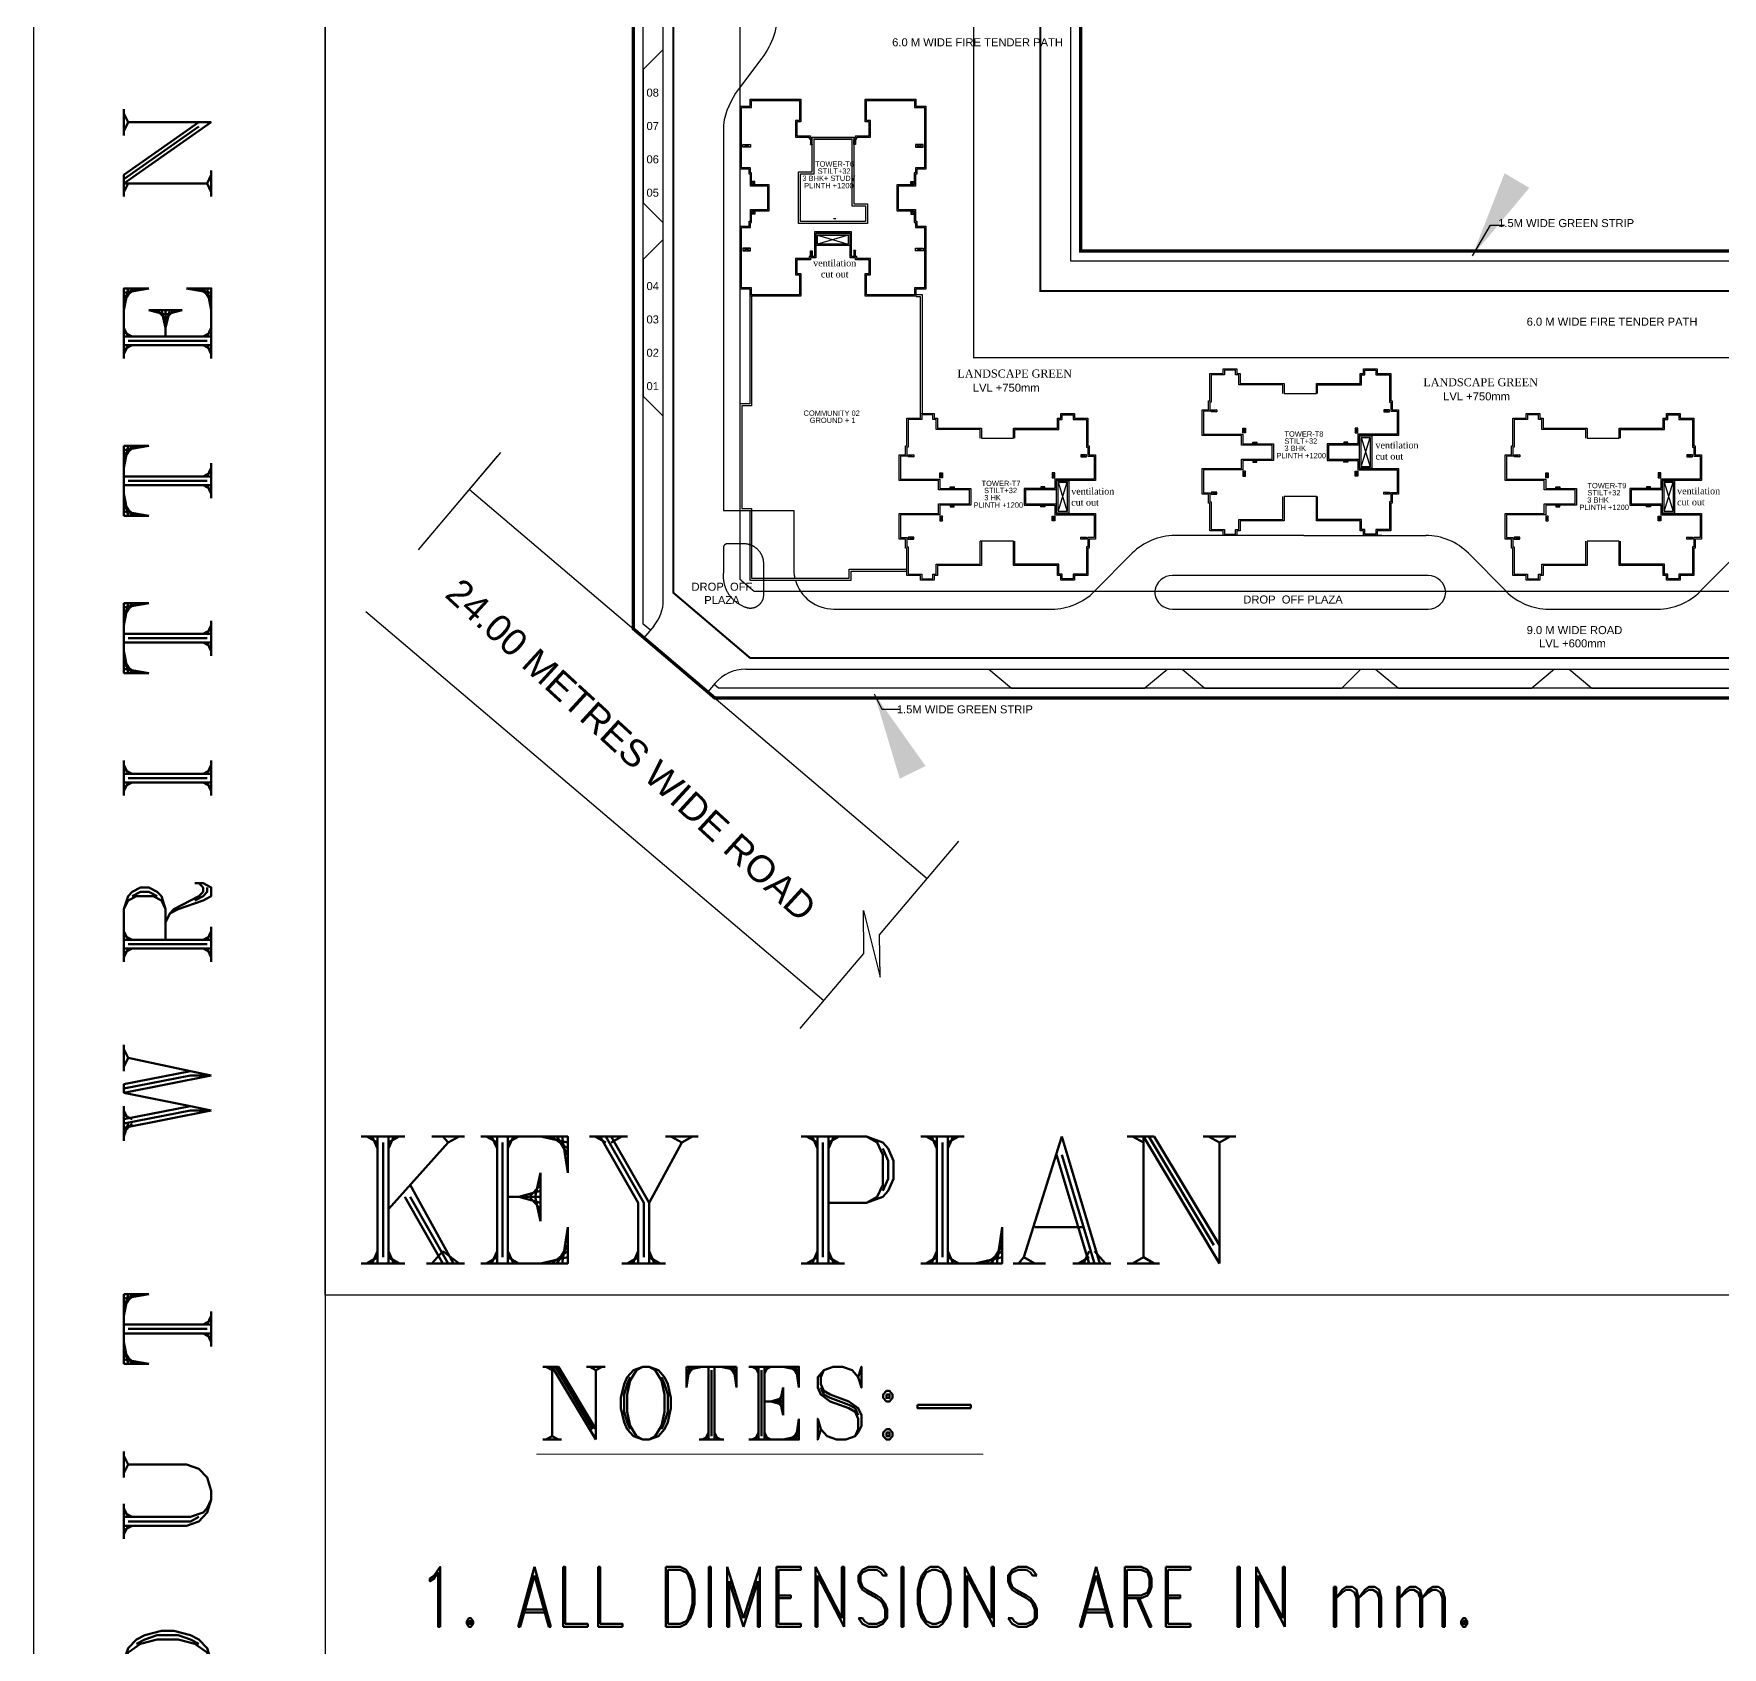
# Model space of a CAD drawing. Header units: millimetres. Extents: x 2061841 to 105821645, y -77612 to 48520811.
# Drawn here: x 105265749 to 105271542, y 48469016 to 48474551 of the extents above; entities that cross this region are included whole.
import ezdxf
from ezdxf.enums import TextEntityAlignment as Align

# ---------------------------------------------------------------- set-up
doc = ezdxf.new("R2010")
doc.units = ezdxf.units.MM
doc.header["$LTSCALE"] = 10
doc.header["$MEASUREMENT"] = 0
for name, pattern in [('CENTER', [2, 1.25, -0.25, 0.25, -0.25]), ('DASHDOT', [1, 0.5, -0.25, 0, -0.25]), ('DASHED', [0.75, 0.5, -0.25]), ('HIDDEN', [0.375, 0.25, -0.125])]:
    doc.linetypes.add(name, pattern=pattern)
for name, color, linetype in [('AC-GRND', 1, 'Continuous'), ('AC-ROAD', 4, 'Continuous'), ('BORDER', 5, 'Continuous'), ('S-OPENING', 6, 'Continuous'), ('SHEET-TEXT', 7, 'Continuous'), ('T', 2, 'Continuous')]:
    doc.layers.add(name, color=color, linetype=linetype)
doc.layers.add('TEXT', color=2, linetype='Continuous', lineweight=25)
doc.layers.add('TEXT 3', color=1, linetype='Continuous', lineweight=18)
doc.styles.add('ARIAL', font='arial.ttf')
doc.styles.add('Century', font='swiss.ttf')
doc.styles.add('DIM', font='arial.ttf')
doc.styles.add('RD', font='romand.shx', dxfattribs={"width": 0.9, "height": 225})
doc.styles.add('RT', font='romant.shx', dxfattribs={"height": 250})
doc.styles.add('Times', font='times.ttf')
doc.dimstyles.new('Dim-0300', dxfattribs={"dimscale": 300, "dimtxt": 1.5, "dimasz": 1, "dimexe": 0.75, "dimexo": 0.5, "dimgap": 0.75, "dimtad": 1, "dimdec": 0, "dimzin": 1, "dimdsep": 46, "dimtxsty": 'DIM', "dimblk": 'ARCHTICK', "dimcen": 2, "dimdle": 0.75, "dimclrd": 54, "dimclre": 54, "dimclrt": 256, "dimazin": 2, "dimtfac": 1, "dimtdec": 0, "dimtix": 1, "dimtmove": 0, "dimatfit": 3, "dimfxl": 1, "dimlwd": -1, "dimlwe": -1, "dimarcsym": 0})

# ---------------------------------------------------------------- blocks, each defined once
blk = doc.blocks.new('_ArchTick')
at = {"color": 0, "linetype": 'ByBlock', "const_width": 0.15}
blk.add_lwpolyline([(-0.5, -0.5), (0.5, 0.5)], dxfattribs=at)
blk = doc.blocks.new('A$C82ecaa04')
at = {"layer": 'AC-GRND', "color": 2, "linetype": 'HIDDEN', "ltscale": 5}
blk.add_lwpolyline([(52671, -27575), (52671, -54347), (52671, -66347), (96841, -66047), (146543, -109977), (146544, -130680), (142044, -130680), (142044, -170041), (125008, -170041), (125008, -175041), (91225, -175041), (91225, -240684), (225330, -240684), (225330, -242360), (292382, -242360), (292382, -247425), (299453, -247388), (299453, -294059), (225330, -294059), (225330, -295735), (47713, -295734), (36173, -285933), (36173, -51647), (12900, -51647, -0.4142136), (8700, -47447), (8700, -46249), (8700, -38373), (6000, -38373), (6000, -27750), (6000, -24542), (8700, -24542), (8700, -6000), (28097, -6000)], format="xyb", close=True, dxfattribs=at)
blk = doc.blocks.new('TOWER-A TYPICAL FLOOR FRAMING PLAN N')
at = {"layer": 'AC-ROAD'}
for p, q in [((102505205, 48571664.5), (102505205, 48571296.1)), ((102505211.8, 48571664.5), (102505211.8, 48571289.2)), ((102505171.4, 48571296.1), (102505171.4, 48570930.4)), ((102505205, 48571296.1), (102505171.4, 48571296.1)), ((102505211.8, 48571289.2), (102505178.3, 48571289.2)), ((102505178.3, 48571289.2), (102505178.3, 48570937.2)), ((102505171.4, 48570930.4), (102505205, 48570930.4)), ((102505178.3, 48570937.2), (102505211.8, 48570937.2)), ((102505205, 48570930.4), (102505205, 48570690.8)), ((102505211.8, 48570937.2), (102505211.8, 48570697.7)), ((102505205, 48570690.8), (102505553.2, 48570690.8)), ((102505211.8, 48570697.7), (102505546.3, 48570697.7)), ((102505546.3, 48570697.7), (102505546.3, 48570728.6)), ((102505546.3, 48570728.6), (102505743.4, 48570728.6)), ((102505553.2, 48570690.8), (102505553.2, 48570721.7)), ((102505553.2, 48570721.7), (102505743.4, 48570721.7))]:
    blk.add_line(p, q, dxfattribs=at)
for points in [[(102505776.4, 48571671.4), (102505796.4, 48571671.4), (102505796.4, 48571263.8)], [(102505776.4, 48571664.5), (102505789.5, 48571664.5), (102505789.5, 48571263.8)]]:
    blk.add_lwpolyline(points, dxfattribs=at)
at = {"layer": 'BORDER'}
blk.add_line((102502748.8, 48519203.5), (102502748.8, 48578603.5), dxfattribs=at)
at = {"layer": 'BORDER', "color": 5}
blk.add_line((102503748.8, 48578603.5), (102503748.8, 48519203.5), dxfattribs=at)
blk.add_lwpolyline([(102503748.3, 48577336.5), (102515248.3, 48577336.5), (102515248.3, 48568238), (102503748.3, 48568238)], close=True, dxfattribs=at)
at = {"layer": 'SHEET-TEXT', "color": 8}
for p, q in [((102504908.7, 48570622.6), (102504908.7, 48575741.4)), ((102504908.7, 48572511.9), (102504840, 48572443.2)), ((102504840, 48572443.2), (102504840, 48571985.6)), ((102504908.7, 48571916.9), (102504840, 48571985.6)), ((102504908.7, 48571859.7), (102504840, 48571791.1)), ((102504840, 48571791.1), (102504840, 48571322)), ((102505114.6, 48571786.9), (102505114.6, 48570930.4)), ((102504908.7, 48571253.3), (102504840, 48571322)), ((102505114.6, 48570930.4), (102505205, 48570930.4)), ((102507106.2, 48570844.5), (102506663.4, 48570844.3)), ((102507106.2, 48570844.5), (102507524.4, 48570844.5)), ((102506517.2, 48570783.4), (102506387.9, 48570653)), ((102507670.6, 48570783.6), (102507800.2, 48570652.9)), ((102508466.2, 48570652.9), (102508595.9, 48570783.6)), ((102505493.5, 48570592), (102506241.7, 48570592)), ((102507946.4, 48570592), (102508064.9, 48570592)), ((102508064.9, 48570592), (102508320, 48570592)), ((102504876, 48570533.7), (102504842, 48570493.7)), ((102504842, 48570493.7), (102505061.1, 48570307.6)), ((102505191.3, 48570386.1), (102506025.2, 48570386.1)), ((102506025.2, 48570386.1), (102506103.5, 48570320.8)), ((102506025.2, 48570386.1), (102509293.7, 48570386.1)), ((102506639.4, 48570386.1), (102506561.1, 48570320.8)), ((102506639.4, 48570386.1), (102506688.8, 48570386.1)), ((102506688.8, 48570386.1), (102506767.1, 48570320.8)), ((102507301.4, 48570386.1), (102507236.1, 48570320.8)), ((102507301.4, 48570386.1), (102507352.4, 48570386.1)), ((102507352.4, 48570386.1), (102507430.6, 48570320.8)), ((102507966.6, 48570386.1), (102507888.3, 48570320.8)), ((102507966.6, 48570386.1), (102508016, 48570386.1)), ((102508016, 48570386.1), (102508094.2, 48570320.8)), ((102505086.6, 48570337.6), (102505061.1, 48570307.6)), ((102506103.5, 48570320.8), (102506561.1, 48570320.8)), ((102506767.1, 48570320.8), (102507236.1, 48570320.8)), ((102507430.6, 48570320.8), (102507888.3, 48570320.8)), ((102508094.2, 48570320.8), (102508563.3, 48570320.8))]:
    blk.add_line(p, q, dxfattribs=at)
at = {"layer": 'SHEET-TEXT', "ltscale": 0.5}
for p, q in [((102505176.4, 48572105.5), (102505176.4, 48572312.7)), ((102505176.4, 48572312.7), (102505210.7, 48572312.7)), ((102505210.7, 48572312.7), (102505210.7, 48572336.1)), ((102505210.7, 48572336.1), (102505375.7, 48572336.1)), ((102505375.7, 48572336.1), (102505375.7, 48572268)), ((102505605.6, 48572268), (102505605.6, 48572336.1)), ((102505605.6, 48572336.1), (102505770.6, 48572336.1)), ((102505770.6, 48572336.1), (102505770.6, 48572312.7)), ((102505770.6, 48572312.7), (102505805, 48572312.7)), ((102505805, 48572312.7), (102505805, 48572105.5)), ((102505375.7, 48572268), (102505362, 48572268)), ((102505362, 48572268), (102505362, 48572211.3)), ((102505619.4, 48572268), (102505605.6, 48572268)), ((102505619.4, 48572211.3), (102505619.4, 48572268)), ((102505362, 48572211.3), (102505408.9, 48572211.3)), ((102505408.9, 48572211.3), (102505408.9, 48572205.5)), ((102505408.9, 48572205.5), (102505419.2, 48572205.5)), ((102505562.2, 48572205.5), (102505572.5, 48572205.5)), ((102505572.5, 48572205.5), (102505572.5, 48572211.3)), ((102505572.5, 48572211.3), (102505619.4, 48572211.3)), ((102505207.3, 48572105.5), (102505176.4, 48572105.5)), ((102505207.3, 48572088.3), (102505207.3, 48572105.5)), ((102505211.8, 48572088.3), (102505207.3, 48572088.3)), ((102505211.8, 48572047.7), (102505211.8, 48572088.3)), ((102505774.1, 48572088.3), (102505769.5, 48572088.3)), ((102505769.5, 48572088.3), (102505769.5, 48572047.7)), ((102505805, 48572105.5), (102505774.1, 48572105.5)), ((102505774.1, 48572105.5), (102505774.1, 48572088.3)), ((102505271.6, 48572047.7), (102505211.8, 48572047.7)), ((102505271.6, 48572003.2), (102505271.6, 48572047.7)), ((102505769.5, 48572047.7), (102505709.8, 48572047.7)), ((102505709.8, 48572047.7), (102505709.8, 48572003.2)), ((102505271.6, 48571958.7), (102505271.6, 48572003.2)), ((102505709.8, 48572003.2), (102505709.8, 48571958.7)), ((102505207.3, 48571900.9), (102505207.3, 48571918.1)), ((102505207.3, 48571918.1), (102505211.8, 48571918.1)), ((102505211.8, 48571918.1), (102505211.8, 48571958.7)), ((102505211.8, 48571958.7), (102505271.6, 48571958.7)), ((102505709.8, 48571958.7), (102505769.5, 48571958.7)), ((102505769.5, 48571958.7), (102505769.5, 48571918.1)), ((102505769.5, 48571918.1), (102505774.1, 48571918.1)), ((102505774.1, 48571918.1), (102505774.1, 48571900.9)), ((102505176.4, 48571693.7), (102505176.4, 48571900.9)), ((102505176.4, 48571900.9), (102505207.3, 48571900.9)), ((102505554.2, 48571886), (102505427.2, 48571886)), ((102505427.2, 48571886), (102505427.2, 48571801.5)), ((102505554.2, 48571801.5), (102505554.2, 48571886)), ((102505774.1, 48571900.9), (102505805, 48571900.9)), ((102505805, 48571900.9), (102505805, 48571693.7)), ((102505408.9, 48571795.1), (102505362, 48571795.1)), ((102505362, 48571795.1), (102505362, 48571738.3)), ((102505427.2, 48571801.5), (102505408.9, 48571801.5)), ((102505408.9, 48571801.5), (102505408.9, 48571795.1)), ((102505572.5, 48571801.5), (102505554.2, 48571801.5)), ((102505572.5, 48571795.1), (102505572.5, 48571801.5)), ((102505619.4, 48571795.1), (102505572.5, 48571795.1)), ((102505619.4, 48571738.3), (102505619.4, 48571795.1)), ((102505362, 48571738.3), (102505375.7, 48571738.3)), ((102505375.7, 48571738.3), (102505375.7, 48571670.2)), ((102505605.6, 48571670.2), (102505605.6, 48571738.3)), ((102505605.6, 48571738.3), (102505619.4, 48571738.3)), ((102505210.7, 48571693.7), (102505176.4, 48571693.7)), ((102505210.7, 48571670.2), (102505210.7, 48571693.7)), ((102505805, 48571693.7), (102505770.6, 48571693.7)), ((102505770.6, 48571693.7), (102505770.6, 48571670.2)), ((102505375.7, 48571670.2), (102505210.7, 48571670.2)), ((102505770.6, 48571670.2), (102505605.6, 48571670.2))]:
    blk.add_line(p, q, dxfattribs=at)
at = {"layer": 'SHEET-TEXT', "ltscale": 3500}
for p, q in [((102505413.4, 48572202), (102505419.2, 48572185.4)), ((102505413.4, 48572185.4), (102505419.2, 48572202)), ((102505567.9, 48572202), (102505562.2, 48572185.4)), ((102505567.9, 48572185.4), (102505562.2, 48572202)), ((102505207.3, 48572176.5), (102505181, 48572185.7)), ((102505207.3, 48572185.7), (102505181, 48572176.5)), ((102505774.1, 48572176.5), (102505800.4, 48572185.7)), ((102505774.1, 48572185.7), (102505800.4, 48572176.5)), ((102505211.8, 48572047.7), (102505222.9, 48572059.1)), ((102505211.8, 48572059.1), (102505222.9, 48572047.7)), ((102505768.3, 48572048.8), (102505758.4, 48572059.1)), ((102505768.3, 48572059.1), (102505758.4, 48572048.8)), ((102505211.8, 48571958.7), (102505222.9, 48571947.2)), ((102505211.8, 48571947.2), (102505222.9, 48571958.7)), ((102505769.5, 48571958.7), (102505758.4, 48571947.2)), ((102505769.5, 48571947.2), (102505758.4, 48571958.7)), ((102505207.3, 48571829.8), (102505181, 48571820.7)), ((102505207.3, 48571820.7), (102505181, 48571829.8)), ((102505413.4, 48571804.3), (102505419.2, 48571821.5)), ((102505413.4, 48571821.5), (102505419.2, 48571804.3)), ((102505567.9, 48571804.9), (102505562.2, 48571821.5)), ((102505567.9, 48571821.5), (102505562.2, 48571804.9)), ((102505774.1, 48571829.8), (102505800.4, 48571820.7)), ((102505774.1, 48571820.7), (102505800.4, 48571829.8))]:
    blk.add_line(p, q, dxfattribs=at)
at = {"layer": 'SHEET-TEXT'}
for p, q in [((102505500, 48571930.2), (102505492.7, 48571930.2)), ((102505438.2, 48571875), (102505543.2, 48571844)), ((102505543.2, 48571875), (102505438.2, 48571844)), ((102507302.7, 48571080.3), (102507333.7, 48571180.5)), ((102507302.7, 48571180.5), (102507333.7, 48571080.3)), ((102504068.3, 48570795.3), (102504340.1, 48571116.2)), ((102504079.4, 48570808.4), (102504351.3, 48571129.4)), ((102506263.4, 48570926.6), (102506294.4, 48571026.9)), ((102506263.4, 48571026.9), (102506294.4, 48570926.6)), ((102508342, 48570926.6), (102508373, 48571026.9)), ((102508342, 48571026.9), (102508373, 48570926.6)), ((102507373.3, 48570844.5), (102507358.4, 48570844.5)), ((102505650.4, 48569474.4), (102505922.2, 48569795.4)), ((102505378.6, 48569153.5), (102505596.2, 48569410.3))]:
    blk.add_line(p, q, dxfattribs=at)
at = {"layer": 'SHEET-TEXT', "ltscale": 50}
for p, q in [((102506788.4, 48571275.2), (102506807.5, 48571268.3)), ((102506807.5, 48571275.2), (102506788.4, 48571268.3)), ((102507399.9, 48571275.2), (102507380.7, 48571268.3)), ((102507380.7, 48571275.2), (102507399.9, 48571268.3)), ((102506905.7, 48571196.2), (102506896.6, 48571212.8)), ((102506896.6, 48571196.2), (102506905.7, 48571212.8)), ((102507282.6, 48571196.2), (102507291.7, 48571212.8)), ((102507291.7, 48571196.2), (102507282.6, 48571212.8)), ((102506931.7, 48571164.7), (102506945.4, 48571160.1)), ((102506945.4, 48571164.7), (102506931.7, 48571160.1)), ((102507256.6, 48571164.7), (102507242.9, 48571160.1)), ((102507242.9, 48571164.7), (102507256.6, 48571160.1)), ((102505749.1, 48571121.5), (102505768.2, 48571114.7)), ((102505768.2, 48571121.5), (102505749.1, 48571114.7)), ((102506360.5, 48571121.5), (102506341.4, 48571114.7)), ((102506341.4, 48571121.5), (102506360.5, 48571114.7)), ((102506931.7, 48571096.5), (102506945.4, 48571101.1)), ((102506945.4, 48571096.5), (102506931.7, 48571101.1)), ((102507256.6, 48571096.5), (102507242.9, 48571101.1)), ((102507242.9, 48571096.5), (102507256.6, 48571101.1)), ((102507827.8, 48571121.5), (102507846.9, 48571114.7)), ((102507846.9, 48571121.5), (102507827.8, 48571114.7)), ((102508439.2, 48571121.5), (102508420.1, 48571114.7)), ((102508420.1, 48571121.5), (102508439.2, 48571114.7)), ((102505866.4, 48571042.6), (102505857.2, 48571059.2)), ((102505857.2, 48571042.6), (102505866.4, 48571059.2)), ((102506243.3, 48571042.6), (102506252.4, 48571059.2)), ((102506252.4, 48571042.6), (102506243.3, 48571059.2)), ((102506905.7, 48571064.9), (102506896.6, 48571048.3)), ((102506896.6, 48571064.9), (102506905.7, 48571048.3)), ((102507282.6, 48571064.9), (102507291.7, 48571048.3)), ((102507291.7, 48571064.9), (102507282.6, 48571048.3)), ((102507945, 48571042.6), (102507935.9, 48571059.2)), ((102507935.9, 48571042.6), (102507945, 48571059.2)), ((102508321.9, 48571042.6), (102508331.1, 48571059.2)), ((102508331.1, 48571042.6), (102508321.9, 48571059.2)), ((102505892.4, 48571011), (102505906.1, 48571006.4)), ((102505906.1, 48571011), (102505892.4, 48571006.4)), ((102506217.3, 48571011), (102506203.6, 48571006.4)), ((102506203.6, 48571011), (102506217.3, 48571006.4)), ((102506788.4, 48570986), (102506807.5, 48570992.8)), ((102506807.5, 48570986), (102506788.4, 48570992.8)), ((102507399.9, 48570986), (102507380.7, 48570992.8)), ((102507380.7, 48570986), (102507399.9, 48570992.8)), ((102507971, 48571011), (102507984.7, 48571006.4)), ((102507984.7, 48571011), (102507971, 48571006.4)), ((102508295.9, 48571011), (102508282.2, 48571006.4)), ((102508282.2, 48571011), (102508295.9, 48571006.4)), ((102505892.4, 48570942.8), (102505906.1, 48570947.4)), ((102505906.1, 48570942.8), (102505892.4, 48570947.4)), ((102506217.3, 48570942.8), (102506203.6, 48570947.4)), ((102506203.6, 48570942.8), (102506217.3, 48570947.4)), ((102507971, 48570942.8), (102507984.7, 48570947.4)), ((102507984.7, 48570942.8), (102507971, 48570947.4)), ((102508295.9, 48570942.8), (102508282.2, 48570947.4)), ((102508282.2, 48570942.8), (102508295.9, 48570947.4)), ((102505866.4, 48570911.2), (102505857.2, 48570894.7)), ((102505857.2, 48570911.2), (102505866.4, 48570894.7)), ((102506243.3, 48570911.2), (102506252.4, 48570894.7)), ((102506252.4, 48570911.2), (102506243.3, 48570894.7)), ((102507945, 48570911.2), (102507935.9, 48570894.7)), ((102507935.9, 48570911.2), (102507945, 48570894.7)), ((102508321.9, 48570911.2), (102508331.1, 48570894.7)), ((102508331.1, 48570911.2), (102508321.9, 48570894.7)), ((102505749.1, 48570832.3), (102505768.2, 48570839.2)), ((102505768.2, 48570832.3), (102505749.1, 48570839.2)), ((102506360.5, 48570832.3), (102506341.4, 48570839.2)), ((102506341.4, 48570832.3), (102506360.5, 48570839.2)), ((102507827.8, 48570832.3), (102507846.9, 48570839.2)), ((102507846.9, 48570832.3), (102507827.8, 48570839.2)), ((102508439.2, 48570832.3), (102508420.1, 48570839.2)), ((102508420.1, 48570832.3), (102508439.2, 48570839.2))]:
    blk.add_line(p, q, dxfattribs=at)
at = {"layer": 'SHEET-TEXT', "ltscale": 51}
blk.add_line((102504243.4, 48571002.1), (102505814.3, 48569667.9), dxfattribs=at)
at = {"layer": 'SHEET-TEXT', "color": 8, "linetype": 'DASHED', "ltscale": 50}
for p, q in [((102505205, 48570930.4), (102505356.2, 48570930.4)), ((102505356.2, 48570930.4), (102505356.2, 48570729.3))]:
    blk.add_line(p, q, dxfattribs=at)
at = {"layer": 'SHEET-TEXT', "linetype": 'CENTER', "ltscale": 3, "const_width": 11.4}
for points in [[(102507608.1, 48575142.6), (102507605.8, 48573048.3), (102506340, 48573048.3), (102506340, 48571820.8), (102509408.6, 48571820.8)], [(102509408.6, 48570286.5), (102505085.9, 48570286.5), (102504805.7, 48570524.5), (102504805.7, 48575810.1), (102504115.2, 48575810.1), (102504115.2, 48577190.9), (102505457.8, 48577190.9), (102505457.8, 48575810.1), (102506452.3, 48575810.1), (102507284.7, 48575810.1), (102507874.3, 48575292.5), (102507874.3, 48575158.6), (102507608.1, 48575158.5)]]:
    blk.add_lwpolyline(points, dxfattribs=at)
at = {"layer": 'SHEET-TEXT', "color": 8}
blk.add_lwpolyline([(102504864.2, 48570519.8), (102504840, 48570540.4), (102504840, 48575844.4), (102504149.6, 48575844.4), (102504149.6, 48577156.6), (102504866.3, 48577156.6), (102505423.4, 48576667.5), (102505423.4, 48575775.7), (102506439.4, 48575775.7), (102507571.5, 48574781.9), (102507571.5, 48573082.6), (102506305.7, 48573082.6), (102506305.7, 48571786.5), (102509374.3, 48571786.5), (102509374.3, 48571748.1), (102510908.6, 48571748.1), (102510908.6, 48571633.1), (102511404.4, 48571633.1), (102511584, 48571474.2), (102511074.2, 48570359.2), (102509374.3, 48570359.2), (102509374.3, 48570320.8), (102505098.5, 48570320.8), (102505083.3, 48570333.7)], dxfattribs=at)
at = {"layer": 'SHEET-TEXT', "color": 8, "linetype": 'DASHDOT', "ltscale": 5, "const_width": 6.86}
blk.add_lwpolyline([(102510805.6, 48571645.2), (102509271.3, 48571645.2), (102509271.3, 48571683.5), (102506202.7, 48571683.5), (102506202.7, 48573185.6), (102507468.5, 48573185.6), (102507468.5, 48574674.4), (102506331.2, 48575672.8), (102505320.5, 48575672.8), (102505320.5, 48576560), (102504758.2, 48577053.6), (102504252.5, 48577053.6), (102504252.5, 48575947.4), (102504943, 48575947.4), (102504943, 48570648.1), (102505207, 48570423.8), (102509271.3, 48570423.8), (102509271.3, 48570462.2), (102511007.8, 48570462.2), (102511458.6, 48571447.6), (102511365.4, 48571530.1), (102510805.6, 48571530.1)], close=True, dxfattribs=at)
at = {"layer": 'SHEET-TEXT', "color": 8, "linetype": 'HIDDEN', "ltscale": 10, "const_width": 4.58}
blk.add_lwpolyline([(102507239.7, 48574631.6), (102507239.7, 48573414.4), (102505973.9, 48573414.4), (102505973.9, 48571454.7), (102509042.5, 48571454.7), (102509042.5, 48571416.3), (102510576.8, 48571416.3), (102510576.8, 48571301.3), (102511140.1, 48571301.3), (102510861, 48570691), (102509042.5, 48570691), (102509042.5, 48570652.6), (102505220.4, 48570652.6), (102505171.8, 48570693.9), (102505171.8, 48575443.9), (102506314.4, 48575443.9)], close=True, dxfattribs=at)
at = {"layer": 'SHEET-TEXT', "color": 8}
blk.add_lwpolyline([(102505301.8, 48573472.9), (102505301.8, 48572646.8, -0.162801), (102505246.6, 48572481.6), (102505166.4, 48572375.2, 0.122418), (102505114.6, 48572253.3), (102505114.6, 48571786.9)], format="xyb", dxfattribs=at)
at = {"layer": 'SHEET-TEXT', "ltscale": 0.5}
for points in [[(102505549.6, 48571796.9), (102505549.6, 48571881.4), (102505431.7, 48571881.4), (102505431.7, 48571796.9), (102505413.4, 48571796.9), (102505413.4, 48571790.5), (102505366.5, 48571790.5), (102505366.5, 48571742.9), (102505380.3, 48571742.9), (102505380.3, 48571665.7), (102505206.1, 48571665.7), (102505206.1, 48571689.1), (102505171.8, 48571689.1), (102505171.8, 48571905.5), (102505202.7, 48571905.5), (102505202.7, 48571922.6), (102505207.3, 48571922.6), (102505207.3, 48571963.2), (102505267, 48571963.2), (102505267, 48572003.2), (102505267, 48572043.1), (102505207.3, 48572043.1), (102505207.3, 48572083.7), (102505202.7, 48572083.7), (102505202.7, 48572100.9), (102505171.8, 48572100.9), (102505171.8, 48572317.2), (102505206.1, 48572317.2), (102505206.1, 48572340.7), (102505380.3, 48572340.7), (102505380.3, 48572263.5), (102505366.5, 48572263.5), (102505366.5, 48572215.9), (102505413.4, 48572215.9), (102505413.4, 48572210), (102505419.2, 48572210)], [(102505562.2, 48572210), (102505567.9, 48572210), (102505567.9, 48572215.9), (102505614.8, 48572215.9), (102505614.8, 48572263.5), (102505601.1, 48572263.5), (102505601.1, 48572340.7), (102505775.2, 48572340.7), (102505775.2, 48572317.2), (102505809.5, 48572317.2), (102505809.5, 48572100.9), (102505778.6, 48572100.9), (102505778.6, 48572083.7), (102505774.1, 48572083.7), (102505774.1, 48572043.1), (102505714.3, 48572043.1), (102505714.3, 48572003.2), (102505714.3, 48571963.2), (102505774.1, 48571963.2), (102505774.1, 48571922.6), (102505778.6, 48571922.6), (102505778.6, 48571905.5), (102505809.5, 48571905.5), (102505809.5, 48571689.1), (102505775.2, 48571689.1), (102505775.2, 48571665.7), (102505601.1, 48571665.7), (102505601.1, 48571742.9), (102505614.8, 48571742.9), (102505614.8, 48571790.5), (102505567.9, 48571790.5), (102505567.9, 48571796.9), (102505549.6, 48571796.9)], [(102507034.7, 48571331.9), (102507034.7, 48571361.6), (102506883.7, 48571361.6), (102506883.7, 48571395.9), (102506872.3, 48571395.9), (102506872.3, 48571411.9), (102506834.5, 48571411.9), (102506834.5, 48571395.9), (102506788.4, 48571395.9), (102506788.4, 48571301.5), (102506783.9, 48571301.5), (102506783.9, 48571270.5), (102506762.1, 48571270.5), (102506762.1, 48571191.7), (102506896.6, 48571191.7), (102506896.6, 48571158.9), (102507002.6, 48571158.9), (102507002.6, 48571130.6), (102507002.6, 48571102.2), (102506896.6, 48571102.2), (102506896.6, 48571069.5), (102506762.1, 48571069.5), (102506762.1, 48570990.6), (102506783.9, 48570990.6), (102506783.9, 48570959.6), (102506788.4, 48570959.6), (102506788.4, 48570865.3), (102506834.5, 48570865.3), (102506834.5, 48570849.2), (102506872.3, 48570849.2), (102506872.3, 48570865.3), (102506883.7, 48570865.3), (102506883.7, 48570899.6), (102507034.7, 48570899.6), (102507034.7, 48570978.4)], [(102507153.6, 48571331.9), (102507153.6, 48571361.6), (102507304.6, 48571361.6), (102507304.6, 48571395.9), (102507316, 48571395.9), (102507316, 48571411.9), (102507353.7, 48571411.9), (102507353.7, 48571395.9), (102507399.9, 48571395.9), (102507399.9, 48571301.5), (102507404.4, 48571301.5), (102507404.4, 48571270.5), (102507426.2, 48571270.5), (102507426.2, 48571191.7), (102507291.7, 48571191.7), (102507291.7, 48571158.9), (102507185.7, 48571158.9), (102507185.7, 48571130.6), (102507185.7, 48571102.2), (102507291.7, 48571102.2), (102507291.7, 48571069.5), (102507426.2, 48571069.5), (102507426.2, 48570990.6), (102507404.4, 48570990.6), (102507404.4, 48570959.6), (102507399.9, 48570959.6), (102507399.9, 48570865.3), (102507353.7, 48570865.3), (102507353.7, 48570849.2), (102507316, 48570849.2), (102507316, 48570865.3), (102507304.6, 48570865.3), (102507304.6, 48570899.6), (102507153.6, 48570899.6), (102507153.6, 48570978.4)], [(102505999.9, 48570824.7), (102505999.9, 48570741.3), (102505849, 48570741.3), (102505849, 48570707), (102505837.6, 48570707), (102505837.6, 48570691), (102505790.7, 48570691), (102505790.7, 48570707), (102505744.5, 48570707), (102505744.5, 48570801.4), (102505740, 48570801.4), (102505740, 48570832.4), (102505718.2, 48570832.4), (102505718.2, 48570920.4), (102505852.7, 48570920.4), (102505852.7, 48570953.1), (102505958.7, 48570953.1), (102505958.7, 48570976.9), (102505958.7, 48571000.7), (102505852.7, 48571000.7), (102505852.7, 48571033.4), (102505718.2, 48571033.4), (102505718.2, 48571121.4), (102505740, 48571121.4), (102505740, 48571152.4), (102505744.5, 48571152.4), (102505744.5, 48571246.8), (102505790.7, 48571246.8), (102505790.7, 48571262.8), (102505837.6, 48571262.8), (102505837.6, 48571246.8), (102505849, 48571246.8), (102505849, 48571212.5), (102505999.9, 48571212.5), (102505999.9, 48571178.3), (102506109.7, 48571178.3), (102506109.7, 48571212.5), (102506260.7, 48571212.5), (102506260.7, 48571246.8), (102506272.1, 48571246.8), (102506272.1, 48571262.8), (102506319, 48571262.8), (102506319, 48571246.8), (102506365.1, 48571246.8), (102506365.1, 48571152.4), (102506369.7, 48571152.4), (102506369.7, 48571121.4), (102506391.4, 48571121.4), (102506391.4, 48571033.4), (102506257, 48571033.4), (102506257, 48571000.7), (102506150.9, 48571000.7), (102506150.9, 48570976.9), (102506150.9, 48570953.1), (102506257, 48570953.1), (102506257, 48570920.4), (102506391.4, 48570920.4), (102506391.4, 48570832.4), (102506369.7, 48570832.4), (102506369.7, 48570801.4), (102506365.1, 48570801.4), (102506365.1, 48570707), (102506319, 48570707), (102506319, 48570691), (102506272.1, 48570691), (102506272.1, 48570707), (102506260.7, 48570707), (102506260.7, 48570741.3), (102506109.7, 48570741.3), (102506109.7, 48570824.7), (102505995.3, 48570824.7)], [(102505995.3, 48571178.3), (102505995.3, 48571207.9), (102505844.4, 48571207.9), (102505844.4, 48571242.2), (102505833, 48571242.2), (102505833, 48571258.3), (102505795.2, 48571258.3), (102505795.2, 48571242.2), (102505749.1, 48571242.2), (102505749.1, 48571147.8), (102505744.5, 48571147.8), (102505744.5, 48571116.8), (102505722.8, 48571116.8), (102505722.8, 48571038), (102505857.2, 48571038), (102505857.2, 48571005.3), (102505963.3, 48571005.3), (102505963.3, 48570976.9), (102505963.3, 48570948.5), (102505857.2, 48570948.5), (102505857.2, 48570915.8), (102505722.8, 48570915.8), (102505722.8, 48570837), (102505744.5, 48570837), (102505744.5, 48570806), (102505749.1, 48570806), (102505749.1, 48570711.6), (102505795.2, 48570711.6), (102505795.2, 48570695.6), (102505833, 48570695.6), (102505833, 48570711.6), (102505844.4, 48570711.6), (102505844.4, 48570745.9), (102505995.3, 48570745.9), (102505995.3, 48570824.7)], [(102506114.3, 48571178.3), (102506114.3, 48571207.9), (102506265.2, 48571207.9), (102506265.2, 48571242.2), (102506276.7, 48571242.2), (102506276.7, 48571258.3), (102506314.4, 48571258.3), (102506314.4, 48571242.2), (102506360.5, 48571242.2), (102506360.5, 48571147.8), (102506365.1, 48571147.8), (102506365.1, 48571116.8), (102506386.9, 48571116.8), (102506386.9, 48571038), (102506252.4, 48571038), (102506252.4, 48571005.3), (102506146.4, 48571005.3), (102506146.4, 48570976.9), (102506146.4, 48570948.5), (102506252.4, 48570948.5), (102506252.4, 48570915.8), (102506386.9, 48570915.8), (102506386.9, 48570837), (102506365.1, 48570837), (102506365.1, 48570806), (102506360.5, 48570806), (102506360.5, 48570711.6), (102506314.4, 48570711.6), (102506314.4, 48570695.6), (102506276.7, 48570695.6), (102506276.7, 48570711.6), (102506265.2, 48570711.6), (102506265.2, 48570745.9), (102506114.3, 48570745.9), (102506114.3, 48570824.7)], [(102508074, 48571178.3), (102508074, 48571207.9), (102507923.1, 48571207.9), (102507923.1, 48571242.2), (102507911.6, 48571242.2), (102507911.6, 48571258.3), (102507873.9, 48571258.3), (102507873.9, 48571242.2), (102507827.8, 48571242.2), (102507827.8, 48571147.8), (102507823.2, 48571147.8), (102507823.2, 48571116.8), (102507801.4, 48571116.8), (102507801.4, 48571038), (102507935.9, 48571038), (102507935.9, 48571005.3), (102508041.9, 48571005.3), (102508041.9, 48570976.9), (102508041.9, 48570948.5), (102507935.9, 48570948.5), (102507935.9, 48570915.8), (102507801.4, 48570915.8), (102507801.4, 48570837), (102507823.2, 48570837), (102507823.2, 48570806), (102507827.8, 48570806), (102507827.8, 48570711.6), (102507873.9, 48570711.6), (102507873.9, 48570695.6), (102507911.6, 48570695.6), (102507911.6, 48570711.6), (102507923.1, 48570711.6), (102507923.1, 48570745.9), (102508074, 48570745.9), (102508074, 48570824.7)], [(102508193, 48571178.3), (102508193, 48571207.9), (102508343.9, 48571207.9), (102508343.9, 48571242.2), (102508355.3, 48571242.2), (102508355.3, 48571258.3), (102508393.1, 48571258.3), (102508393.1, 48571242.2), (102508439.2, 48571242.2), (102508439.2, 48571147.8), (102508443.7, 48571147.8), (102508443.7, 48571116.8), (102508465.5, 48571116.8), (102508465.5, 48571038), (102508331.1, 48571038), (102508331.1, 48571005.3), (102508225, 48571005.3), (102508225, 48570976.9), (102508225, 48570948.5), (102508331.1, 48570948.5), (102508331.1, 48570915.8), (102508465.5, 48570915.8), (102508465.5, 48570837), (102508443.7, 48570837), (102508443.7, 48570806), (102508439.2, 48570806), (102508439.2, 48570711.6), (102508393.1, 48570711.6), (102508393.1, 48570695.6), (102508355.3, 48570695.6), (102508355.3, 48570711.6), (102508343.9, 48570711.6), (102508343.9, 48570745.9), (102508193, 48570745.9), (102508193, 48570824.7)]]:
    blk.add_lwpolyline(points, dxfattribs=at)
at = {"layer": 'SHEET-TEXT', "color": 1, "ltscale": 0.5}
blk.add_lwpolyline([(102505413.4, 48572210), (102505567.9, 48572210), (102505567.9, 48572215.9), (102505614.8, 48572215.9), (102505614.8, 48572263.5), (102505601.1, 48572263.5), (102505601.1, 48572340.7), (102505775.2, 48572340.7), (102505775.2, 48572317.2), (102505809.5, 48572317.2), (102505809.5, 48572100.9), (102505778.6, 48572100.9), (102505778.6, 48572083.7), (102505774.1, 48572083.7), (102505774.1, 48572043.1), (102505714.3, 48572043.1), (102505714.3, 48572003.2), (102505714.3, 48571963.2), (102505774.1, 48571963.2), (102505774.1, 48571922.6), (102505778.6, 48571922.6), (102505778.6, 48571905.5), (102505809.5, 48571905.5), (102505809.5, 48571689.1), (102505775.2, 48571689.1), (102505775.2, 48571665.7), (102505601.1, 48571665.7), (102505601.1, 48571742.9), (102505614.8, 48571742.9), (102505614.8, 48571790.5), (102505567.9, 48571790.5), (102505567.9, 48571796.9), (102505549.6, 48571796.9), (102505549.6, 48571881.4), (102505431.7, 48571881.4), (102505431.7, 48571796.9), (102505413.4, 48571796.9), (102505413.4, 48571790.5), (102505366.5, 48571790.5), (102505366.5, 48571742.9), (102505380.3, 48571742.9), (102505380.3, 48571665.7), (102505206.1, 48571665.7), (102505206.1, 48571689.1), (102505171.8, 48571689.1), (102505171.8, 48571905.5), (102505202.7, 48571905.5), (102505202.7, 48571922.6), (102505207.3, 48571922.6), (102505207.3, 48571963.2), (102505267, 48571963.2), (102505267, 48572003.2), (102505267, 48572043.1), (102505207.3, 48572043.1), (102505207.3, 48572083.7), (102505202.7, 48572083.7), (102505202.7, 48572100.9), (102505171.8, 48572100.9), (102505171.8, 48572317.2), (102505206.1, 48572317.2), (102505206.1, 48572340.7), (102505380.3, 48572340.7), (102505380.3, 48572263.5), (102505366.5, 48572263.5), (102505366.5, 48572215.9), (102505413.4, 48572215.9), (102505413.4, 48572210), (102505419.2, 48572210)], dxfattribs=at)
at = {"layer": 'SHEET-TEXT'}
for points in [[(102505372.6, 48571915.1), (102505372.6, 48572092.2), (102505419.2, 48572092.2), (102505419.2, 48572211.2), (102505562.2, 48572211.2), (102505562.2, 48571982.4), (102505608.7, 48571982.4), (102505608.7, 48571915.1)], [(102505379.5, 48571921.9), (102505379.5, 48572085.3), (102505426, 48572085.3), (102505426, 48572204.3), (102505555.3, 48572204.3), (102505555.3, 48571975.5), (102505601.9, 48571975.5), (102505601.9, 48571921.9)], [(102505432.9, 48571880.3), (102505548.4, 48571880.3), (102505548.4, 48571838.8), (102505432.9, 48571838.8)], [(102505438.2, 48571875), (102505543.2, 48571875), (102505543.2, 48571844), (102505438.2, 48571844)], [(102507297.5, 48571075), (102507297.5, 48571185.8), (102507339, 48571185.8), (102507339, 48571075)], [(102507302.7, 48571080.3), (102507302.7, 48571180.5), (102507333.7, 48571180.5), (102507333.7, 48571080.3)], [(102506258.1, 48570921.4), (102506258.1, 48571032.1), (102506299.6, 48571032.1), (102506299.6, 48570921.4)], [(102506263.4, 48570926.6), (102506263.4, 48571026.9), (102506294.4, 48571026.9), (102506294.4, 48570926.6)], [(102508336.8, 48570921.4), (102508336.8, 48571032.1), (102508378.3, 48571032.1), (102508378.3, 48570921.4)], [(102508342, 48570926.6), (102508342, 48571026.9), (102508373, 48571026.9), (102508373, 48570926.6)]]:
    blk.add_lwpolyline(points, close=True, dxfattribs=at)
at = {"layer": 'SHEET-TEXT', "ltscale": 3500}
for points in [[(102505413.4, 48572202), (102505413.4, 48572185.4), (102505419.2, 48572185.4), (102505419.2, 48572202)], [(102505567.9, 48572202), (102505567.9, 48572185.4), (102505562.2, 48572185.4), (102505562.2, 48572202)], [(102505207.3, 48572185.7), (102505207.3, 48572176.5), (102505181, 48572176.5), (102505181, 48572185.7)], [(102505774.1, 48572185.7), (102505774.1, 48572176.5), (102505800.4, 48572176.5), (102505800.4, 48572185.7)], [(102505207.3, 48571820.7), (102505207.3, 48571829.8), (102505181, 48571829.8), (102505181, 48571820.7)], [(102505413.4, 48571804.3), (102505413.4, 48571820.9), (102505419.2, 48571820.9), (102505419.2, 48571804.3)], [(102505567.9, 48571804.9), (102505567.9, 48571821.5), (102505562.2, 48571821.5), (102505562.2, 48571804.9)], [(102505774.1, 48571820.7), (102505774.1, 48571829.8), (102505800.4, 48571829.8), (102505800.4, 48571820.7)]]:
    blk.add_lwpolyline(points, close=True, dxfattribs=at)
for points in [[(102505222.9, 48572047.7), (102505222.9, 48572059.1), (102505211.8, 48572059.1)], [(102505758.4, 48572048.8), (102505758.4, 48572059.1), (102505768.3, 48572059.1)], [(102505222.9, 48571958.7), (102505222.9, 48571947.2), (102505211.8, 48571947.2)], [(102505758.4, 48571958.7), (102505758.4, 48571947.2), (102505769.5, 48571947.2)]]:
    blk.add_lwpolyline(points, dxfattribs=at)
at = {"layer": 'SHEET-TEXT', "ltscale": 0.5}
for points in [[(102507039.2, 48571331.9), (102507149.1, 48571331.9), (102507149.1, 48571366.1), (102507300, 48571366.1), (102507300, 48571400.5), (102507311.4, 48571400.5), (102507311.4, 48571416.5), (102507358.3, 48571416.5), (102507358.3, 48571400.5), (102507404.4, 48571400.5), (102507404.4, 48571306.1), (102507409, 48571306.1), (102507409, 48571275.1), (102507430.7, 48571275.1), (102507430.7, 48571187.1), (102507296.3, 48571187.1), (102507296.3, 48571154.4), (102507190.3, 48571154.4), (102507190.3, 48571130.6), (102507190.3, 48571106.8), (102507296.3, 48571106.8), (102507296.3, 48571074.1), (102507430.7, 48571074.1), (102507430.7, 48570986.1), (102507409, 48570986.1), (102507409, 48570955.1), (102507404.4, 48570955.1), (102507404.4, 48570860.7), (102507358.3, 48570860.7), (102507358.3, 48570844.7), (102507311.4, 48570844.7), (102507311.4, 48570860.7), (102507300, 48570860.7), (102507300, 48570895), (102507149.1, 48570895), (102507149.1, 48570978.4), (102507039.2, 48570978.4), (102507039.2, 48570895), (102506888.3, 48570895), (102506888.3, 48570860.7), (102506876.9, 48570860.7), (102506876.9, 48570844.7), (102506830, 48570844.7), (102506830, 48570860.7), (102506783.9, 48570860.7), (102506783.9, 48570955.1), (102506779.3, 48570955.1), (102506779.3, 48570986.1), (102506757.5, 48570986.1), (102506757.5, 48571074.1), (102506892, 48571074.1), (102506892, 48571106.8), (102506998, 48571106.8), (102506998, 48571130.6), (102506998, 48571154.4), (102506892, 48571154.4), (102506892, 48571187.1), (102506757.5, 48571187.1), (102506757.5, 48571275.1), (102506779.3, 48571275.1), (102506779.3, 48571306.1), (102506783.9, 48571306.1), (102506783.9, 48571400.5), (102506830, 48571400.5), (102506830, 48571416.5), (102506876.9, 48571416.5), (102506876.9, 48571400.5), (102506888.3, 48571400.5), (102506888.3, 48571366.1), (102507039.2, 48571366.1)], [(102508078.5, 48570824.7), (102508078.5, 48570741.3), (102507927.6, 48570741.3), (102507927.6, 48570707), (102507916.2, 48570707), (102507916.2, 48570691), (102507869.3, 48570691), (102507869.3, 48570707), (102507823.2, 48570707), (102507823.2, 48570801.4), (102507818.6, 48570801.4), (102507818.6, 48570832.4), (102507796.9, 48570832.4), (102507796.9, 48570920.4), (102507931.3, 48570920.4), (102507931.3, 48570953.1), (102508037.4, 48570953.1), (102508037.4, 48570976.9), (102508037.4, 48571000.7), (102507931.3, 48571000.7), (102507931.3, 48571033.4), (102507796.9, 48571033.4), (102507796.9, 48571121.4), (102507818.6, 48571121.4), (102507818.6, 48571152.4), (102507823.2, 48571152.4), (102507823.2, 48571246.8), (102507869.3, 48571246.8), (102507869.3, 48571262.8), (102507916.2, 48571262.8), (102507916.2, 48571246.8), (102507927.6, 48571246.8), (102507927.6, 48571212.5), (102508078.5, 48571212.5), (102508078.5, 48571178.3), (102508188.4, 48571178.3), (102508188.4, 48571212.5), (102508339.3, 48571212.5), (102508339.3, 48571246.8), (102508350.7, 48571246.8), (102508350.7, 48571262.8), (102508397.6, 48571262.8), (102508397.6, 48571246.8), (102508443.7, 48571246.8), (102508443.7, 48571152.4), (102508448.3, 48571152.4), (102508448.3, 48571121.4), (102508470.1, 48571121.4), (102508470.1, 48571033.4), (102508335.6, 48571033.4), (102508335.6, 48571000.7), (102508229.6, 48571000.7), (102508229.6, 48570976.9), (102508229.6, 48570953.1), (102508335.6, 48570953.1), (102508335.6, 48570920.4), (102508470.1, 48570920.4), (102508470.1, 48570832.4), (102508448.3, 48570832.4), (102508448.3, 48570801.4), (102508443.7, 48570801.4), (102508443.7, 48570707), (102508397.6, 48570707), (102508397.6, 48570691), (102508350.7, 48570691), (102508350.7, 48570707), (102508339.3, 48570707), (102508339.3, 48570741.3), (102508188.4, 48570741.3), (102508188.4, 48570824.7)]]:
    blk.add_lwpolyline(points, close=True, dxfattribs=at)
at = {"layer": 'SHEET-TEXT', "ltscale": 50}
for points in [[(102506788.4, 48571275.2), (102506807.5, 48571275.2), (102506807.5, 48571268.3), (102506788.4, 48571268.3)], [(102507399.9, 48571275.2), (102507380.7, 48571275.2), (102507380.7, 48571268.3), (102507399.9, 48571268.3)], [(102506896.6, 48571212.8), (102506905.7, 48571212.8), (102506905.7, 48571196.2), (102506896.6, 48571196.2)], [(102507291.7, 48571212.8), (102507282.6, 48571212.8), (102507282.6, 48571196.2), (102507291.7, 48571196.2)], [(102506931.7, 48571164.7), (102506945.4, 48571164.7), (102506945.4, 48571160.1), (102506931.7, 48571160.1)], [(102507256.6, 48571164.7), (102507242.9, 48571164.7), (102507242.9, 48571160.1), (102507256.6, 48571160.1)], [(102505749.1, 48571121.5), (102505768.2, 48571121.5), (102505768.2, 48571114.7), (102505749.1, 48571114.7)], [(102506360.5, 48571121.5), (102506341.4, 48571121.5), (102506341.4, 48571114.7), (102506360.5, 48571114.7)], [(102506931.7, 48571096.5), (102506945.4, 48571096.5), (102506945.4, 48571101.1), (102506931.7, 48571101.1)], [(102507256.6, 48571096.5), (102507242.9, 48571096.5), (102507242.9, 48571101.1), (102507256.6, 48571101.1)], [(102507827.8, 48571121.5), (102507846.9, 48571121.5), (102507846.9, 48571114.7), (102507827.8, 48571114.7)], [(102508439.2, 48571121.5), (102508420.1, 48571121.5), (102508420.1, 48571114.7), (102508439.2, 48571114.7)], [(102505857.2, 48571059.2), (102505866.4, 48571059.2), (102505866.4, 48571042.6), (102505857.2, 48571042.6)], [(102506252.4, 48571059.2), (102506243.3, 48571059.2), (102506243.3, 48571042.6), (102506252.4, 48571042.6)], [(102506896.6, 48571048.3), (102506905.7, 48571048.3), (102506905.7, 48571064.9), (102506896.6, 48571064.9)], [(102507291.7, 48571048.3), (102507282.6, 48571048.3), (102507282.6, 48571064.9), (102507291.7, 48571064.9)], [(102507935.9, 48571059.2), (102507945, 48571059.2), (102507945, 48571042.6), (102507935.9, 48571042.6)], [(102508331.1, 48571059.2), (102508321.9, 48571059.2), (102508321.9, 48571042.6), (102508331.1, 48571042.6)], [(102505892.4, 48571011), (102505906.1, 48571011), (102505906.1, 48571006.4), (102505892.4, 48571006.4)], [(102506217.3, 48571011), (102506203.6, 48571011), (102506203.6, 48571006.4), (102506217.3, 48571006.4)], [(102506788.4, 48570986), (102506807.5, 48570986), (102506807.5, 48570992.8), (102506788.4, 48570992.8)], [(102507399.9, 48570986), (102507380.7, 48570986), (102507380.7, 48570992.8), (102507399.9, 48570992.8)], [(102507971, 48571011), (102507984.7, 48571011), (102507984.7, 48571006.4), (102507971, 48571006.4)], [(102508295.9, 48571011), (102508282.2, 48571011), (102508282.2, 48571006.4), (102508295.9, 48571006.4)], [(102505892.4, 48570942.8), (102505906.1, 48570942.8), (102505906.1, 48570947.4), (102505892.4, 48570947.4)], [(102506217.3, 48570942.8), (102506203.6, 48570942.8), (102506203.6, 48570947.4), (102506217.3, 48570947.4)], [(102507971, 48570942.8), (102507984.7, 48570942.8), (102507984.7, 48570947.4), (102507971, 48570947.4)], [(102508295.9, 48570942.8), (102508282.2, 48570942.8), (102508282.2, 48570947.4), (102508295.9, 48570947.4)], [(102505857.2, 48570894.7), (102505866.4, 48570894.7), (102505866.4, 48570911.2), (102505857.2, 48570911.2)], [(102506252.4, 48570894.7), (102506243.3, 48570894.7), (102506243.3, 48570911.2), (102506252.4, 48570911.2)], [(102507935.9, 48570894.7), (102507945, 48570894.7), (102507945, 48570911.2), (102507935.9, 48570911.2)], [(102508331.1, 48570894.7), (102508321.9, 48570894.7), (102508321.9, 48570911.2), (102508331.1, 48570911.2)], [(102505749.1, 48570832.3), (102505768.2, 48570832.3), (102505768.2, 48570839.2), (102505749.1, 48570839.2)], [(102506360.5, 48570832.3), (102506341.4, 48570832.3), (102506341.4, 48570839.2), (102506360.5, 48570839.2)], [(102507827.8, 48570832.3), (102507846.9, 48570832.3), (102507846.9, 48570839.2), (102507827.8, 48570839.2)], [(102508439.2, 48570832.3), (102508420.1, 48570832.3), (102508420.1, 48570839.2), (102508439.2, 48570839.2)]]:
    blk.add_lwpolyline(points, close=True, dxfattribs=at)
at = {"layer": 'SHEET-TEXT', "color": 8, "linetype": 'DASHED', "ltscale": 50}
blk.add_lwpolyline([(102505253.3, 48570747.3, 0.414214), (102505184.6, 48570815.9), (102505128.3, 48570815.9, 0.414214), (102505114.6, 48570802.2), (102505114.6, 48570715.1, 0.345322), (102505191, 48570598.5, 0.526684), (102505253.3, 48570641.2)], format="xyb", close=True, dxfattribs=at)
at = {"layer": 'SHEET-TEXT', "color": 8}
blk.add_lwpolyline([(102506595.2, 48570654.5), (102506595.2, 48570644.7, 0.376388), (102506655.3, 48570592), (102507532.6, 48570592, 0.399646), (102507593.1, 48570649.6, 0.399646), (102507532.6, 48570707.2), (102506655.3, 48570707.2, 0.376388)], format="xyb", close=True, dxfattribs=at)
at = {"layer": 'SHEET-TEXT', "ltscale": 51}
blk.add_lwpolyline([(102505459, 48569248.3), (102503888, 48570582.4)], dxfattribs=at)
at = {"layer": 'SHEET-TEXT'}
blk.add_lwpolyline([(102505596.2, 48569410.3), (102505595, 48569558.4), (102505653.1, 48569329.5), (102505650.4, 48569474.4)], dxfattribs=at)
at = {"layer": 'SHEET-TEXT', "color": 8}
for centre, radius, start, end in [((102506663.5, 48570638.4), 205.9, 90.02204, 135.25017), ((102507524.4, 48570638.6), 205.9, 44.77186, 90), ((102505493.5, 48570729.3), 137.3, 196.26169, 270), ((102506241.7, 48570797.9), 205.9, 270, 315.25017), ((102507946.4, 48570797.9), 205.9, 224.77186, 270), ((102508320, 48570797.9), 205.9, 270, 315.22814), ((102504771.4, 48570622.6), 137.3, 319.65666, 0), ((102505191.3, 48570248.8), 137.3, 90, 139.65666)]:
    blk.add_arc(centre, radius, start, end, dxfattribs=at)
at = {"layer": 'SHEET-TEXT', "color": 8, "linetype": 'DASHED', "ltscale": 50}
blk.add_arc((102505493.5, 48570729.3), 137.3, 180, 193.29854, dxfattribs=at)
at = {"layer": 'SHEET-TEXT', "xscale": 0.0228823837028751, "yscale": 0.0228823837028751, "zscale": 0.0228823837028751}
blk.add_blockref('A$C82ecaa04', (102504115.2, 48577190.9), dxfattribs=at)
at = {"layer": 'SHEET-TEXT'}
for s, height, style, p in [('6.0 M WIDE FIRE TENDER PATH', 27.459, 'Century', (102505693.8, 48572522.6)), ('08', 27.46, 'Century', (102504850.9, 48572349.9)), ('07', 27.46, 'Century', (102504850.9, 48572235.5)), ('06', 27.46, 'Century', (102504850.9, 48572121.1)), ('3 BHK+ STUDY', 18.306, 'Century', (102505385.8, 48572060.7)), ('TOWER-T6', 18.31, 'Century', (102505429.3, 48572109.7)), ('STILT+32', 18.31, 'Century', (102505438.2, 48572085.3)), ('05', 27.46, 'Century', (102504850.9, 48572006.7)), ('PLINTH +1200', 18.306, 'Century', (102505391.8, 48572035.3)), ('04', 27.46, 'Century', (102504850.9, 48571686.3)), ('03', 27.46, 'Century', (102504850.9, 48571571.9)), ('6.0 M WIDE FIRE TENDER PATH', 27.459, 'Century', (102507870.6, 48571564.1)), ('02', 27.46, 'Century', (102504850.9, 48571457.5)), ('LANDSCAPE GREEN', 27.459, 'Times', (102505917.7, 48571386.3)), ('LANDSCAPE GREEN', 27.459, 'Times', (102507516.3, 48571356.5)), ('01', 27.46, 'Century', (102504850.9, 48571343.1)), ('LVL +750mm', 27.46, 'Century', (102505970.5, 48571337.7)), ('LVL +750mm', 27.46, 'Century', (102507584.3, 48571308)), ('COMMUNITY 02', 18.306, 'Century', (102505389.7, 48571254.9)), ('GROUND + 1', 18.31, 'Century', (102505410.9, 48571230.5)), ('TOWER-T8', 18.31, 'Century', (102507039.8, 48571183.6)), ('STILT+32', 18.31, 'Century', (102507039.3, 48571159.2)), ('3 BHK', 18.31, 'Century', (102507039.6, 48571134.5)), ('PLINTH +1200', 18.306, 'Century', (102507012.5, 48571109.2)), ('TOWER-T7', 18.31, 'Century', (102506000.5, 48571014.1)), ('STILT+32', 18.31, 'Century', (102506009.3, 48570989.7)), ('3 HK', 18.31, 'Century', (102506009.8, 48570965)), ('TOWER-T9', 18.31, 'Century', (102508079.1, 48571006.4)), ('STILT+32', 18.31, 'Century', (102508079.5, 48570982)), ('PLINTH +1200', 18.306, 'Century', (102505973.2, 48570939.6)), ('PLINTH +1200', 18.306, 'Century', (102508051.8, 48570931.9)), ('3 BHK', 18.31, 'Century', (102508078.6, 48570957.3)), ('9.0 M WIDE ROAD', 27.459, 'Century', (102507870.6, 48570506.2)), ('LVL +600mm', 27.46, 'Century', (102507913.3, 48570460.7))]:
    blk.add_text(s, height=height, dxfattribs=dict(at, style=style)).set_placement(p)
at = {"layer": 'SHEET-TEXT', "style": 'ARIAL'}
blk.add_text('24.00 METRES WIDE ROAD', height=91.53, rotation=317.47824, dxfattribs=at).set_placement((102504155, 48570637.3))
at = {"layer": 'SHEET-TEXT', "attachment_point": 1}
for s, insert, char_height, width, style in [('\\pxqc;1.5M WIDE GREEN STRIP', (102507732, 48571929.8), 27.459, 548.198, 'Century'), ('\\pxqc;ventilation cut out', (102505418.7, 48571790.6), 22.882, 155.916, 'Times'), ('ventilation cut out', (102507352, 48571165.9), 22.882, 155.916, 'Times'), ('ventilation cut out', (102506308, 48571007.8), 22.882, 155.916, 'Times'), ('ventilation cut out', (102508386.7, 48571008.8), 22.882, 155.916, 'Times'), ('\\pxqc;DROP  OFF PLAZA', (102505003.7, 48570682.5), 27.459, 212.103, 'Century'), ('\\pxqc;DROP  OFF PLAZA', (102506859.4, 48570638.6), 27.459, 419.144, 'Century'), ('\\pxqc;1.5M WIDE GREEN STRIP', (102505669.1, 48570261.8), 27.459, 548.198, 'Century')]:
    blk.add_mtext(s, dxfattribs=dict(at, insert=insert, char_height=char_height, width=width, style=style))
at = {"layer": 'T', "style": 'RD', "width": 0.8}
blk.add_text('1. ALL DIMENSIONS ARE IN mm.', height=205.126, dxfattribs=at).set_placement((102504065.9, 48567101.1, 0))
at = {"layer": 'TEXT', "color": 1, "style": 'RT', "width": 0.939798}
blk.add_text('T H I S   D R A W I N G   I S   P R O P E R T Y   O F   V I N T E C H   C O N S U L T A N T S  A N D  S H A L L  N O T  B E  R E P R O D U C E D  O R  U S E D  W I T H O U T  W R I T T E N  P E R M I S S I O N.', height=299.999, rotation=90, dxfattribs=at).set_placement((102503358, 48519324.8), (102503358, 48578156), align=Align.FIT)
at = {"layer": 'TEXT 3', "color": 1, "style": 'RT'}
blk.add_text('KEY PLAN', height=434.78, dxfattribs=at).set_placement((102503835.2, 48568347.7))
at = {"layer": 'TEXT 3', "style": 'RT'}
blk.add_text('%%UNOTES:-', height=250, dxfattribs=at).set_placement((102504474, 48567743.2))
at = {"layer": 'SHEET-TEXT', "color": 8}
for points in [[(102507684.4, 48571803.9), (102507746.9, 48571909.3), (102507794.2, 48571909.3)], [(102505632.5, 48570301.4), (102505658.3, 48570248.6), (102505719.3, 48570248.6)]]:
    blk.add_leader(points, dimstyle='Dim-0300', override={"dimgap": 0.75, "dimtad": 0}, dxfattribs=at)

msp = doc.modelspace()

# ---------------------------------------------------------------- block references
at = {"layer": 'S-OPENING'}
msp.add_blockref('TOWER-A TYPICAL FLOOR FRAMING PLAN N', (2763000.3, -98014.7), dxfattribs=at)

doc.saveas('drawing.dxf')
